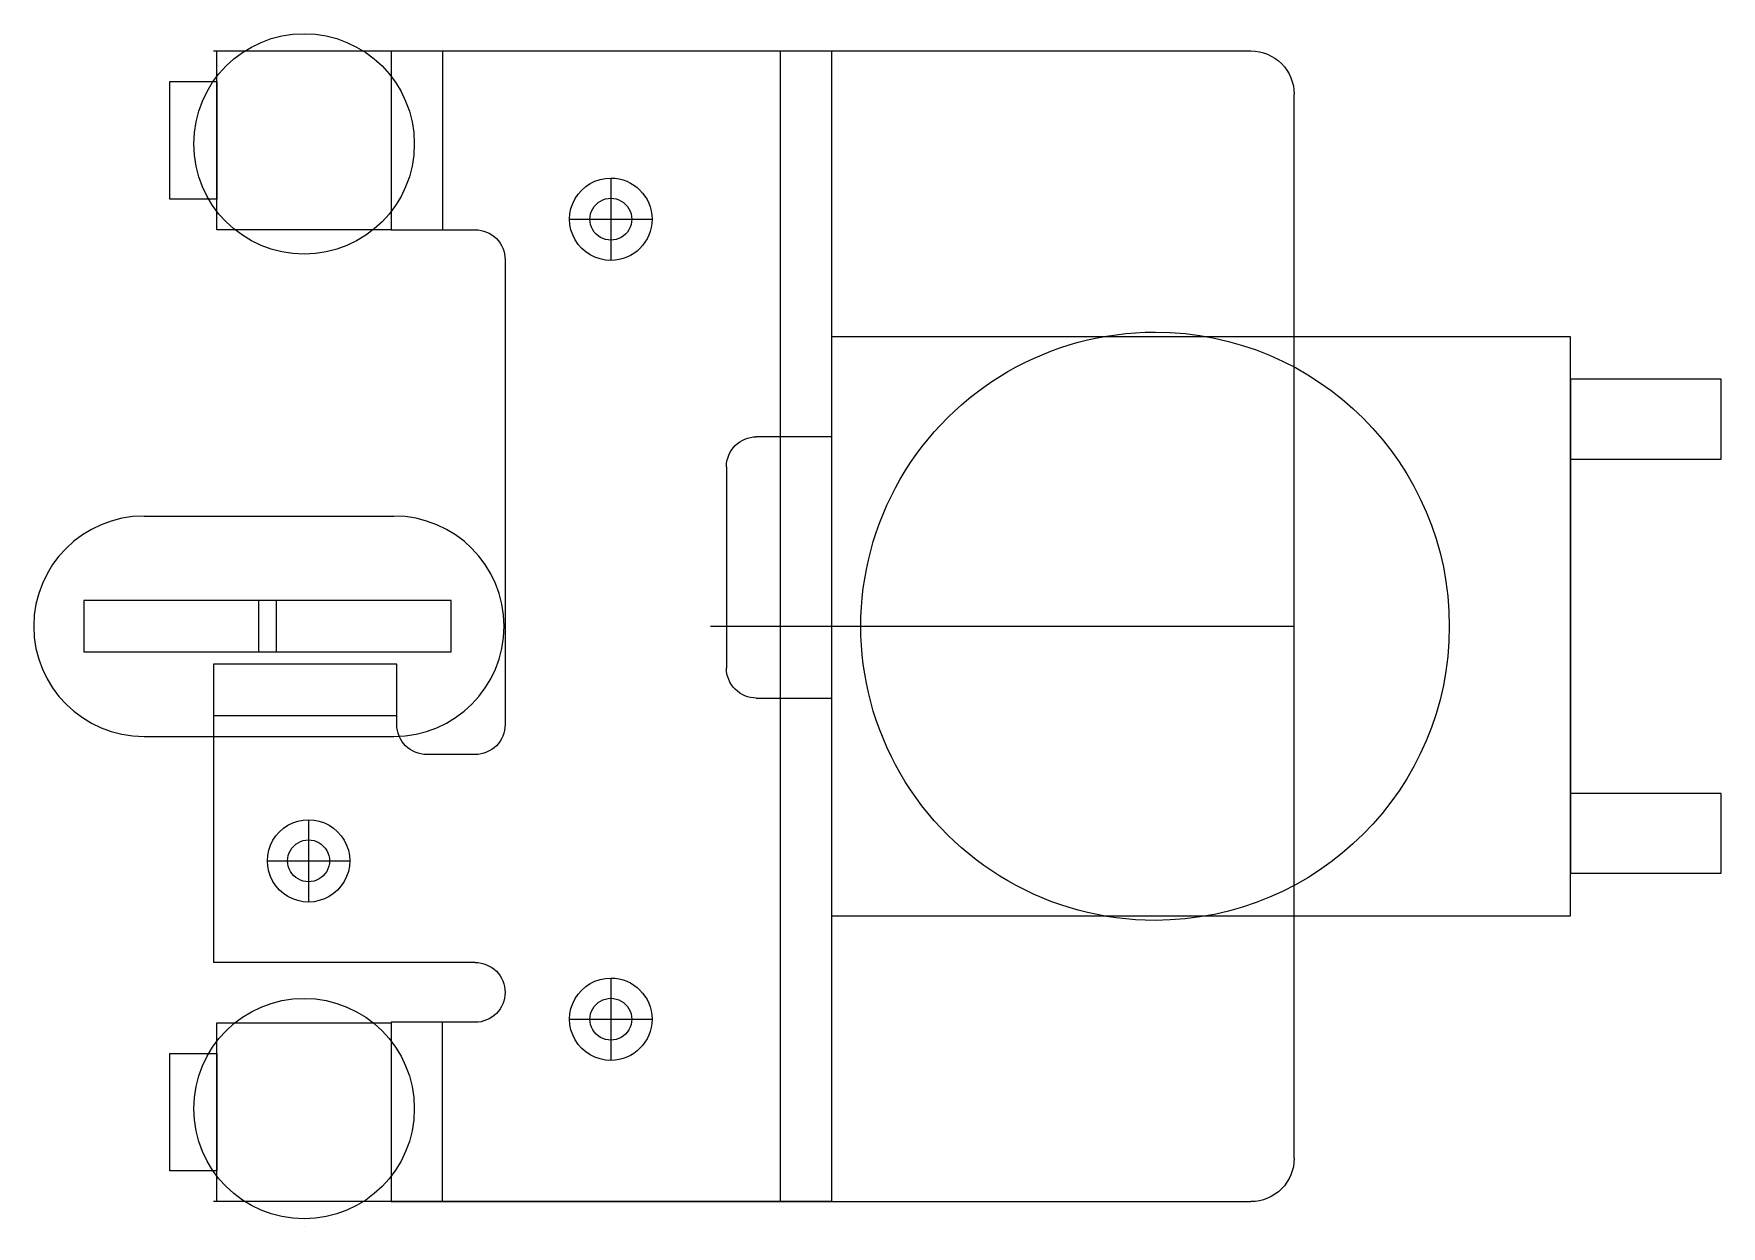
# Model space of a CAD drawing. Extents: x 312.95 to 316.54, y 541 to 543.53.
import ezdxf

# ---------------------------------------------------------------- set-up
doc = ezdxf.new("R2010")
doc.units = 0
doc.header["$LTSCALE"] = 2.6966
doc.header["$MEASUREMENT"] = 0
doc.layers.add('UNASSIGNED', color=7, linetype='Continuous', lineweight=0)
doc.layers.add('Z0_CUT500', color=5, linetype='Continuous')
doc.layers.add('Z0_TOPCOMP', color=6, linetype='Continuous')

msp = doc.modelspace()

# ---------------------------------------------------------------- linework, layer by layer
at = {"layer": 'UNASSIGNED', "color": 4, "linetype": 'Continuous', "lineweight": 5}
for p, q in [((313.334, 543.4968), (314.6478, 543.4968)), ((313.3415, 543.4968), (313.7119, 543.4968)), ((313.3415, 543.1164), (313.3415, 543.4968)), ((313.7119, 543.4968), (313.7119, 543.1164)), ((313.7119, 543.4968), (313.7119, 543.1164)), ((313.7119, 543.4968), (314.6478, 543.4968)), ((313.821, 543.4968), (313.821, 543.1164)), ((314.3905, 543.4968), (315.5396, 543.4968)), ((314.5387, 543.4968), (314.5387, 541.0494)), ((314.6478, 543.4968), (314.6478, 542.676)), ((314.6478, 543.4968), (314.6478, 541.0494)), ((313.2414, 543.1815), (313.2414, 543.4317)), ((313.2414, 543.4317), (313.3415, 543.4317)), ((313.3415, 543.4317), (313.3415, 543.1815)), ((315.6317, 541.1415), (315.6317, 543.4047)), ((314.1788, 543.2265), (314.1788, 543.0513)), ((313.3415, 543.1815), (313.2414, 543.1815)), ((314.0913, 543.1389), (314.2664, 543.1389)), ((313.7119, 543.1164), (313.3415, 543.1164)), ((313.7119, 543.1164), (313.8906, 543.1164)), ((314.1788, 543.0944), (314.1788, 543.0944)), ((314.1788, 543.0944), (314.1788, 543.0944)), ((313.9541, 543.0528), (313.9541, 542.0639)), ((314.1788, 543.0513), (314.1788, 543.0513)), ((314.1788, 543.0513), (314.1788, 543.0513)), ((314.6478, 542.8887), (314.6478, 541.6575)), ((316.2193, 542.8887), (314.6478, 542.8887)), ((316.2193, 541.6575), (316.2193, 542.8887)), ((316.5396, 542.7986), (316.2193, 542.7986)), ((316.2193, 542.7986), (316.2193, 542.6284)), ((316.5396, 542.6284), (316.5396, 542.7986)), ((316.2193, 542.7135), (316.2193, 541.8327)), ((314.6478, 542.676), (314.4881, 542.676)), ((316.2193, 542.6284), (316.5396, 542.6284)), ((314.4246, 542.6124), (314.4246, 542.184)), ((314.3905, 542.2731), (315.6317, 542.2731)), ((314.6478, 542.2731), (314.7103, 542.2731)), ((313.7239, 542.1925), (313.334, 542.1925)), ((313.334, 542.1925), (313.334, 541.5579)), ((313.7239, 542.0639), (313.7239, 542.1925)), ((314.4881, 542.1204), (314.6478, 542.1204)), ((314.6478, 542.1204), (314.6478, 541.0494)), ((313.334, 542.0834), (313.7239, 542.0834)), ((313.8906, 542.0003), (313.7875, 542.0003)), ((316.5396, 541.9177), (316.2193, 541.9177)), ((316.2193, 541.9177), (316.2193, 541.7476)), ((316.5396, 541.7476), (316.5396, 541.9177)), ((313.5362, 541.8617), (313.5362, 541.6865)), ((313.4486, 541.7741), (313.6238, 541.7741)), ((313.5362, 541.7296), (313.5362, 541.7296)), ((313.5362, 541.7296), (313.5362, 541.7296)), ((316.2193, 541.7476), (316.5396, 541.7476)), ((313.5362, 541.6865), (313.5362, 541.6865)), ((313.5362, 541.6865), (313.5362, 541.6865)), ((314.6478, 541.6575), (316.2193, 541.6575)), ((315.3359, 541.6475), (315.3359, 541.6475)), ((315.3359, 541.6475), (315.3359, 541.6475)), ((313.8906, 541.5579), (313.334, 541.5579)), ((314.1788, 541.5249), (314.1788, 541.3497)), ((313.9541, 541.4943), (313.9541, 541.4943)), ((313.3415, 541.0494), (313.3415, 541.4298)), ((313.3415, 541.4298), (313.7119, 541.4298)), ((313.7119, 541.4308), (313.7119, 541.0494)), ((313.8906, 541.4308), (313.7119, 541.4308)), ((313.7119, 541.4298), (313.7119, 541.0494)), ((313.821, 541.0494), (313.821, 541.4308)), ((314.0913, 541.4373), (314.2664, 541.4373)), ((314.1788, 541.3927), (314.1788, 541.3927)), ((314.1788, 541.3927), (314.1788, 541.3927)), ((313.2414, 541.3647), (313.3415, 541.3647)), ((313.2414, 541.1145), (313.2414, 541.3647)), ((313.3415, 541.3647), (313.3415, 541.1145)), ((314.1788, 541.3497), (314.1788, 541.3497)), ((314.1788, 541.3497), (314.1788, 541.3497)), ((313.3415, 541.1145), (313.2414, 541.1145)), ((314.6478, 541.0494), (313.334, 541.0494)), ((313.7119, 541.0494), (313.3415, 541.0494)), ((313.7119, 541.0494), (314.6478, 541.0494)), ((314.3905, 541.0494), (315.5396, 541.0494)), ((313.5267, 540.9969), (313.5267, 540.9969)), ((313.5267, 540.9969), (313.5267, 540.9969))]:
    msp.add_line(p, q, dxfattribs=at)
for points in [[(315.5396, 543.4968), (315.5641, 543.4968), (315.5875, 543.4871), (315.6048, 543.4698)], [(315.6048, 543.4698), (315.622, 543.4525), (315.6317, 543.4291), (315.6317, 543.4047)], [(314.103, 543.1827), (314.1186, 543.2098), (314.1475, 543.2265), (314.1788, 543.2265)], [(314.1788, 543.2265), (314.2272, 543.2265), (314.2664, 543.1873), (314.2664, 543.1389)], [(314.103, 543.0951), (314.0873, 543.1222), (314.0873, 543.1556), (314.103, 543.1827)], [(314.1403, 543.1612), (314.1482, 543.175), (314.1629, 543.1835), (314.1788, 543.1835)], [(314.1788, 543.1835), (314.1948, 543.1835), (314.2095, 543.175), (314.2174, 543.1612)], [(314.1403, 543.1166), (314.1323, 543.1304), (314.1323, 543.1474), (314.1403, 543.1612)], [(314.2664, 543.1389), (314.2664, 543.0905), (314.2272, 543.0513), (314.1788, 543.0513)], [(314.2174, 543.1612), (314.2254, 543.1474), (314.2254, 543.1304), (314.2174, 543.1166)], [(313.8906, 543.1164), (313.9074, 543.1164), (313.9236, 543.1097), (313.9355, 543.0978)], [(313.9355, 543.0978), (313.9474, 543.0859), (313.9541, 543.0697), (313.9541, 543.0528)], [(314.1788, 543.0513), (314.1475, 543.0513), (314.1186, 543.068), (314.103, 543.0951)], [(314.1788, 543.0944), (314.1629, 543.0944), (314.1482, 543.1029), (314.1403, 543.1166)], [(314.2174, 543.1166), (314.2095, 543.1029), (314.1948, 543.0944), (314.1788, 543.0944)], [(314.7942, 542.5859), (314.9059, 542.7794), (315.1124, 542.8987), (315.3359, 542.8987)], [(315.3359, 542.8987), (315.6815, 542.8987), (315.9615, 542.6186), (315.9615, 542.2731)], [(314.4432, 542.6574), (314.4551, 542.6693), (314.4713, 542.676), (314.4881, 542.676)], [(314.4246, 542.6124), (314.4246, 542.6293), (314.4313, 542.6454), (314.4432, 542.6574)], [(314.7942, 541.9603), (314.6824, 542.1538), (314.6824, 542.3923), (314.7942, 542.5859)], [(315.9615, 542.2731), (315.9615, 541.9276), (315.6815, 541.6475), (315.3359, 541.6475)], [(314.4432, 542.1391), (314.4313, 542.151), (314.4246, 542.1671), (314.4246, 542.184)], [(314.4881, 542.1204), (314.4713, 542.1204), (314.4551, 542.1271), (314.4432, 542.1391)], [(313.7425, 542.0189), (313.7306, 542.0309), (313.7239, 542.047), (313.7239, 542.0639)], [(313.9541, 542.0639), (313.9541, 542.047), (313.9474, 542.0309), (313.9355, 542.0189)], [(313.7875, 542.0003), (313.7706, 542.0003), (313.7544, 542.007), (313.7425, 542.0189)], [(313.9355, 542.0189), (313.9236, 542.007), (313.9074, 542.0003), (313.8906, 542.0003)], [(315.3359, 541.6475), (315.1124, 541.6475), (314.9059, 541.7667), (314.7942, 541.9603)], [(313.4604, 541.8179), (313.476, 541.845), (313.5049, 541.8617), (313.5362, 541.8617)], [(313.5362, 541.8617), (313.5675, 541.8617), (313.5964, 541.845), (313.6121, 541.8179)], [(313.4604, 541.7303), (313.4447, 541.7574), (313.4447, 541.7908), (313.4604, 541.8179)], [(313.4977, 541.7964), (313.5056, 541.8102), (313.5203, 541.8186), (313.5362, 541.8186)], [(313.5362, 541.8186), (313.5521, 541.8186), (313.5668, 541.8102), (313.5748, 541.7964)], [(313.6121, 541.8179), (313.6277, 541.7908), (313.6277, 541.7574), (313.6121, 541.7303)], [(313.4977, 541.7518), (313.4897, 541.7656), (313.4897, 541.7826), (313.4977, 541.7964)], [(313.5748, 541.7964), (313.5828, 541.7826), (313.5828, 541.7656), (313.5748, 541.7518)], [(313.5362, 541.6865), (313.5049, 541.6865), (313.476, 541.7032), (313.4604, 541.7303)], [(313.5362, 541.7296), (313.5203, 541.7296), (313.5056, 541.7381), (313.4977, 541.7518)], [(313.5748, 541.7518), (313.5668, 541.7381), (313.5521, 541.7296), (313.5362, 541.7296)], [(313.6121, 541.7303), (313.5964, 541.7032), (313.5675, 541.6865), (313.5362, 541.6865)], [(313.8906, 541.5579), (313.9074, 541.5579), (313.9236, 541.5512), (313.9355, 541.5393)], [(313.9355, 541.5393), (313.9474, 541.5274), (313.9541, 541.5112), (313.9541, 541.4943)], [(314.103, 541.4811), (314.1186, 541.5082), (314.1475, 541.5249), (314.1788, 541.5249)], [(314.1788, 541.5249), (314.2272, 541.5249), (314.2664, 541.4857), (314.2664, 541.4373)], [(313.9541, 541.4943), (313.9541, 541.4775), (313.9474, 541.4613), (313.9355, 541.4494)], [(314.103, 541.3935), (314.0873, 541.4206), (314.0873, 541.454), (314.103, 541.4811)], [(314.1403, 541.4596), (314.1482, 541.4733), (314.1629, 541.4818), (314.1788, 541.4818)], [(314.1788, 541.4818), (314.1948, 541.4818), (314.2095, 541.4733), (314.2174, 541.4596)], [(313.9355, 541.4494), (313.9236, 541.4375), (313.9074, 541.4308), (313.8906, 541.4308)], [(314.1403, 541.415), (314.1323, 541.4288), (314.1323, 541.4458), (314.1403, 541.4596)], [(314.2174, 541.4596), (314.2254, 541.4458), (314.2254, 541.4288), (314.2174, 541.415)], [(314.1788, 541.3927), (314.1629, 541.3927), (314.1482, 541.4012), (314.1403, 541.415)], [(314.2664, 541.4373), (314.2664, 541.3889), (314.2272, 541.3497), (314.1788, 541.3497)], [(314.2174, 541.415), (314.2095, 541.4012), (314.1948, 541.3927), (314.1788, 541.3927)], [(314.1788, 541.3497), (314.1475, 541.3497), (314.1186, 541.3664), (314.103, 541.3935)], [(315.6317, 541.1415), (315.6317, 541.1171), (315.622, 541.0937), (315.6048, 541.0764)], [(315.6048, 541.0764), (315.5875, 541.0591), (315.5641, 541.0494), (315.5396, 541.0494)]]:
    msp.add_open_spline(points, degree=3, dxfattribs=at)
at = {"layer": 'Z0_CUT500', "color": 5, "linetype": 'Continuous', "lineweight": 25}
for p, q in [((313.1864, 542.5075), (313.7176, 542.5075)), ((313.1864, 542.0387), (313.7176, 542.0387))]:
    msp.add_line(p, q, dxfattribs=at)
for centre in [(313.5267, 543.2991), (313.5267, 541.2471)]:
    msp.add_circle(centre, 0.2344, dxfattribs=at)
for centre, start, end in [((313.1864, 542.2731), 90, -90), ((313.7176, 542.2731), -90, 90)]:
    msp.add_arc(centre, 0.2344, start, end, dxfattribs=at)
at = {"layer": 'Z0_TOPCOMP', "color": 6, "linetype": 'Continuous', "lineweight": 5}
for p, q in [((313.0588, 542.3276), (313.0588, 542.2185)), ((313.4682, 542.3276), (313.0588, 542.3276)), ((313.4301, 542.3276), (313.4301, 542.2185)), ((313.8395, 542.3276), (313.4301, 542.3276)), ((313.4682, 542.2185), (313.4682, 542.3276)), ((313.8395, 542.2185), (313.8395, 542.3276)), ((313.0588, 542.2185), (313.4682, 542.2185)), ((313.4301, 542.2185), (313.8395, 542.2185))]:
    msp.add_line(p, q, dxfattribs=at)

doc.saveas('drawing.dxf')
